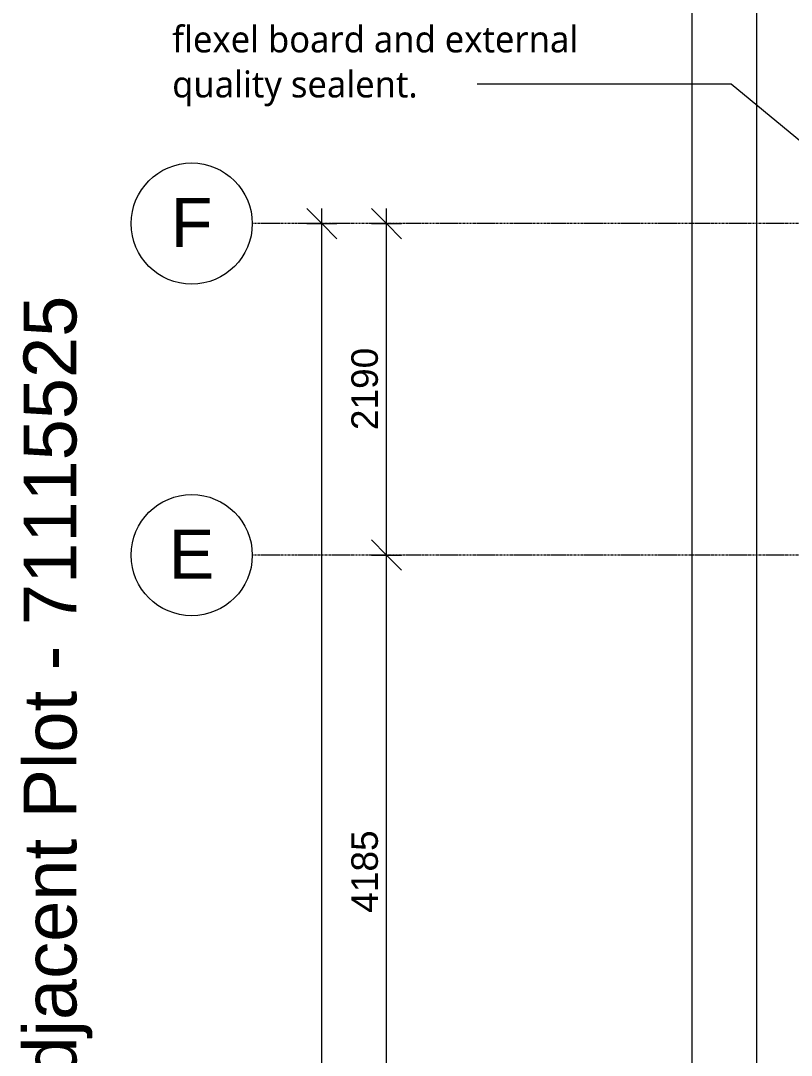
# Model space of a CAD drawing. Header units: millimetres. Extents: x -14329 to 996201, y -409013 to 338495.
# Drawn here: x -12663 to -7573, y 1419 to 8252 of the extents above; entities that cross this region are included whole.
import ezdxf

# ---------------------------------------------------------------- set-up
doc = ezdxf.new("R2010")
doc.units = ezdxf.units.MM
doc.linetypes.add('Grid Line', pattern=[22.225, 12.7, -3.175, 3.175, -3.175])
for name, color, linetype, lineweight in [('A-ANNO-DIMS', 211, 'Continuous', 9), ('A-ANNO-DIMS-100', 211, 'Continuous', 9), ('G-ANNO-TEXT', 231, 'Continuous', 9), ('S-GRID', 1, 'Continuous', 9), ('S-GRID-IDEN', 1, 'Continuous', 9)]:
    doc.layers.add(name, color=color, linetype=linetype, lineweight=lineweight)
doc.styles.add('Arial', font='arial.ttf', dxfattribs={"height": 250})
doc.styles.add('Arial_1', font='arial.ttf', dxfattribs={"height": 150})
doc.styles.add('Arial_11', font='arial.ttf', dxfattribs={"height": 175})
doc.styles.add('Arial_2', font='arial.ttf', dxfattribs={"height": 325})
doc.styles.add('Arial_6', font='arial.ttf', dxfattribs={"height": 350})
doc.styles.add('Lucida Sans Unicode_1', font='l_10646.ttf', dxfattribs={"height": 175})
doc.dimstyles.new('100', dxfattribs={"dimscale": 304.8, "dimtxt": 153.03891, "dimasz": 0.656168, "dimexe": 0.328084, "dimexo": 0.0625, "dimgap": 0.016404, "dimtad": 1, "dimdec": 0, "dimzin": 0, "dimdsep": 46, "dimtxsty": 'Arial_1', "dimblk1": 'OBLIQUE', "dimblk2": 'OBLIQUE', "dimsah": 1, "dimcen": 0.09, "dimdle": 0.328084, "dimazin": 0, "dimtfac": 1, "dimtdec": 4, "dimtix": 1, "dimtmove": 0, "dimatfit": 3, "dimfxl": 0.328084, "dimfxlon": 1, "dimtvp": 1, "dimtolj": 1, "dimtzin": 0, "dimarcsym": 2})
doc.dimstyles.new('grid-dim', dxfattribs={"dimscale": 304.8, "dimtxt": 178.545395, "dimasz": 0.656168, "dimexe": 0.328084, "dimexo": 0.0625, "dimgap": 0.016404, "dimtad": 1, "dimdec": 0, "dimzin": 0, "dimdsep": 46, "dimtxsty": 'Arial_11', "dimblk1": 'OBLIQUE', "dimblk2": 'OBLIQUE', "dimsah": 1, "dimcen": 0.09, "dimdle": 0.328084, "dimazin": 0, "dimtfac": 1, "dimtdec": 4, "dimtix": 1, "dimtmove": 0, "dimatfit": 3, "dimfxl": 0.328084, "dimfxlon": 1, "dimtvp": 1, "dimtolj": 1, "dimtzin": 0, "dimarcsym": 2})
doc.dimstyles.new('Plot-dimension', dxfattribs={"dimscale": 304.8, "dimtxt": 255.06485, "dimasz": 0.656168, "dimexe": 0.328084, "dimexo": 0.0625, "dimgap": 0.016404, "dimtad": 1, "dimlfac": 0.001, "dimrnd": 0.01, "dimzin": 0, "dimdsep": 46, "dimtxsty": 'Arial', "dimblk1": 'OBLIQUE', "dimblk2": 'OBLIQUE', "dimsah": 1, "dimcen": 0.09, "dimdle": 0.328084, "dimazin": 0, "dimtfac": 1, "dimtdec": 4, "dimtix": 1, "dimtmove": 2, "dimatfit": 3, "dimfxl": 0.328084, "dimfxlon": 1, "dimtvp": 1, "dimtolj": 1, "dimtzin": 0, "dimarcsym": 2})

# ---------------------------------------------------------------- blocks, each defined once
blk = doc.blocks.new('Grid - 100-grid-312781-Ground Floor Lvl')
at = {"layer": 'S-GRID-IDEN'}
blk.add_circle((0, 0), 4, dxfattribs=at)
blk = doc.blocks.new('DIMBLOCK51-Ground Floor Lvl')
at = {"layer": 'A-ANNO-DIMS-100', "transparency": 16777216}
for p, q in [((-8229.4, 12922.2), (-8329.4, 13022.2)), ((-8229.4, 13022.2), (-8229.4, -18177.8)), ((-8129.4, 12922.2), (-8329.4, 12922.2)), ((-8229.4, 12922.2), (-8129.4, 12822.2)), ((-8229.4, 12922.2), (-8129.4, 12922.2)), ((-8229.4, -18077.8), (-8329.4, -17977.8)), ((-8129.4, -18077.8), (-8329.4, -18077.8)), ((-8229.4, -18077.8), (-8129.4, -18177.8)), ((-8229.4, -18077.8), (-8129.4, -18077.8))]:
    blk.add_line(p, q, dxfattribs=at)
at = {"layer": 'A-ANNO-DIMS-100', "color": 0, "transparency": 16777216, "insert": (-8559, -3863.6), "char_height": 250, "width": 1506.845, "attachment_point": 1, "rotation": 90, "line_spacing_factor": 0.941778, "style": 'Arial'}
blk.add_mtext('31.00 m', dxfattribs=at)
blk = doc.blocks.new('_Oblique')
at = {"color": 0, "linetype": 'ByBlock', "lineweight": -2}
blk.add_line((-0.5, -0.5), (0.5, 0.5), dxfattribs=at)
blk = doc.blocks.new('DIMBLOCK109-Ground Floor Lvl')
at = {"layer": 'A-ANNO-DIMS-100', "transparency": 16777216}
for p, q in [((-7802, 12922.2), (-7902, 13022.2)), ((-7802, 13022.2), (-7802, -11212.8)), ((-7702, 12922.2), (-7902, 12922.2)), ((-7802, 12922.2), (-7702, 12822.2)), ((-7802, 12922.2), (-7702, 12922.2)), ((-7802, -11212.8), (-7902, -11112.8)), ((-7702, -11212.8), (-7902, -11212.8)), ((-7802, -11212.8), (-7702, -11312.8)), ((-7802, -11212.8), (-7702, -11212.8))]:
    blk.add_line(p, q, dxfattribs=at)
at = {"layer": 'A-ANNO-DIMS-100', "color": 0, "transparency": 16777216, "insert": (-8001.8, 566.3), "char_height": 150, "width": 692.207, "attachment_point": 1, "rotation": 90, "line_spacing_factor": 0.941778, "style": 'Arial_1'}
blk.add_mtext('24135', dxfattribs=at)
blk = doc.blocks.new('DIMBLOCK146-Ground Floor Lvl')
at = {"layer": 'A-ANNO-DIMS-100', "transparency": 16777216}
for p, q in [((-10246.8, 4722.2), (-10346.8, 4822.2)), ((-10346.8, 4722.2), (-10146.8, 4722.2)), ((-10246.8, 4722.2), (-10346.8, 4722.2)), ((-10246.8, 537.2), (-10246.8, 4722.2)), ((-10246.8, 4722.2), (-10146.8, 4622.2)), ((-10246.8, 537.2), (-10346.8, 637.2)), ((-10346.8, 537.2), (-10146.8, 537.2)), ((-10246.8, 537.2), (-10346.8, 537.2)), ((-10246.8, 537.2), (-10146.8, 437.2))]:
    blk.add_line(p, q, dxfattribs=at)
at = {"layer": 'A-ANNO-DIMS-100', "color": 0, "transparency": 16777216, "insert": (-10479, 2360.5), "char_height": 175, "width": 646.06, "attachment_point": 1, "rotation": 90, "line_spacing_factor": 0.941778, "style": 'Arial_11'}
blk.add_mtext('4185', dxfattribs=at)
blk = doc.blocks.new('DIMBLOCK147-Ground Floor Lvl')
at = {"layer": 'A-ANNO-DIMS-100', "transparency": 16777216}
for p, q in [((-10246.8, 6912.2), (-10346.8, 7012.2)), ((-10246.8, 4722.2), (-10246.8, 7012.2)), ((-10346.8, 6912.2), (-10146.8, 6912.2)), ((-10246.8, 6912.2), (-10346.8, 6912.2)), ((-10246.8, 6912.2), (-10146.8, 6812.2)), ((-10246.8, 4722.2), (-10346.8, 4822.2)), ((-10346.8, 4722.2), (-10146.8, 4722.2)), ((-10246.8, 4722.2), (-10346.8, 4722.2)), ((-10246.8, 4722.2), (-10146.8, 4622.2))]:
    blk.add_line(p, q, dxfattribs=at)
at = {"layer": 'A-ANNO-DIMS-100', "color": 0, "transparency": 16777216, "insert": (-10479, 5548), "char_height": 175, "width": 646.06, "attachment_point": 1, "rotation": 90, "line_spacing_factor": 0.941778, "style": 'Arial_11'}
blk.add_mtext('2190', dxfattribs=at)
blk = doc.blocks.new('DIMBLOCK152-Ground Floor Lvl')
at = {"layer": 'A-ANNO-DIMS-100', "transparency": 16777216}
for p, q in [((-10674.2, 6912.2), (-10774.2, 7012.2)), ((-10674.2, -18077.8), (-10674.2, 7012.2)), ((-10774.2, 6912.2), (-10574.2, 6912.2)), ((-10674.2, 6912.2), (-10774.2, 6912.2)), ((-10674.2, 6912.2), (-10574.2, 6812.2)), ((-10674.2, -17977.8), (-10774.2, -17877.8)), ((-10774.2, -17977.8), (-10574.2, -17977.8)), ((-10674.2, -17977.8), (-10774.2, -17977.8)), ((-10674.2, -17977.8), (-10574.2, -18077.8))]:
    blk.add_line(p, q, dxfattribs=at)
at = {"layer": 'A-ANNO-DIMS-100', "color": 0, "transparency": 16777216, "insert": (-10906.4, -5869.3), "char_height": 175, "width": 807.575, "attachment_point": 1, "rotation": 90, "line_spacing_factor": 0.941778, "style": 'Arial_11'}
blk.add_mtext('24890', dxfattribs=at)

msp = doc.modelspace()

# ---------------------------------------------------------------- linework, layer by layer
at = {"layer": 'G-ANNO-TEXT', "color": 7}
for p, q in [((-8324.417, 7832.551), (-9647.917, 7832.551)), ((-7969.147, 7832.551), (-8324.417, 7832.551)), ((-7195.734, 7193.038), (-7969.147, 7832.551))]:
    msp.add_line(p, q, dxfattribs=at)
at = {"layer": 'S-GRID', "linetype": 'Grid Line'}
for p, q in [((7895.601, 6912.17), (-11133.357, 6912.17)), ((7895.601, 4722.17), (-11133.357, 4722.17))]:
    msp.add_line(p, q, dxfattribs=at)

# ---------------------------------------------------------------- block references
at = {"layer": 'S-GRID-IDEN', "xscale": 99.99999999999993, "yscale": 99.99999999999993, "zscale": 99.99999999999993, "rotation": 89.99999999999982}
for p in [(-11533.357, 6912.17), (-11533.357, 4722.17)]:
    msp.add_blockref('Grid - 100-grid-312781-Ground Floor Lvl', p, dxfattribs=at)

# ---------------------------------------------------------------- texts
at = {"layer": 'G-ANNO-TEXT', "color": 7, "char_height": 175, "attachment_point": 1, "style": 'Lucida Sans Unicode_1'}
for s, insert, width in [('flexel board and external ', (-11662.617, 8217.707), 3743.88062), ('quality sealent.', (-11662.617, 7920.051), 2196.62375)]:
    msp.add_mtext(s, dxfattribs=dict(at, insert=insert, width=width))
at = {"layer": 'G-ANNO-TEXT', "color": 7, "insert": (-12644.805, 945.216), "char_height": 350, "width": 6798.31, "attachment_point": 1, "rotation": 90, "style": 'Arial_6'}
msp.add_mtext('Adjacent Plot - 71115525', dxfattribs=at)

# ---------------------------------------------------------------- dimensions: what is measured, and where the dimension line sits
at = {"layer": 'A-ANNO-DIMS'}
dim = msp.add_linear_dim(base=(-8229.407, -18077.829), p1=(-8129.407, 12922.171), p2=(-8129.407, -18077.829), angle=90, dimstyle='Plot-dimension', override={"dimpost": '<> m', "dimfxl": 31000.00075}, dxfattribs=at)
dim.commit()
dim.dimension.update_dxf_attribs({"geometry": 'DIMBLOCK51-Ground Floor Lvl', "text_midpoint": (-8392.297, -3110.18), "dimtype": 160, "text_rotation": 90})
for base, p1, p2, dimstyle, override, picture, middle in [((-7802.032, -11212.83), (-7702.032, 12922.171), (-7702.032, -11212.83), '100', {"dimpost": '<>', "dimfxl": 24135.001504}, 'DIMBLOCK109-Ground Floor Lvl', (-7883.669, 854.671)), ((-10674.167, 6912.17), (-10774.167, -17977.829), (-10774.167, 6912.17), 'grid-dim', {"dimpost": '<>', "dimfxl": 24889.999246}, 'DIMBLOCK152-Ground Floor Lvl', (-10768.518, -5532.83)), ((-10246.793, 6912.17), (-10346.793, 4722.17), (-10346.793, 6912.17), 'grid-dim', {"dimpost": '<>', "dimfxl": 2190.000054}, 'DIMBLOCK147-Ground Floor Lvl', (-10341.144, 5817.17)), ((-10246.793, 4722.17), (-10346.793, 537.17), (-10346.793, 4722.17), 'grid-dim', {"dimpost": '<>', "dimfxl": 4184.999946}, 'DIMBLOCK146-Ground Floor Lvl', (-10341.144, 2629.67))]:
    dim = msp.add_linear_dim(base=base, p1=p1, p2=p2, angle=90, dimstyle=dimstyle, override=override, dxfattribs=at)
    dim.commit()
    dim.dimension.update_dxf_attribs({"geometry": picture, "text_midpoint": middle})

# ---------------------------------------------------------------- next in the draw order: texts
at = {"layer": 'S-GRID-IDEN', "char_height": 325, "attachment_point": 1, "style": 'Arial_2', "bg_fill": 3, "box_fill_scale": 1.25, "bg_fill_color": 256, "bg_fill_true_color": 13158600, "bg_fill_transparency": 0}
for s, insert, width in [('F', (-11673.277, 7081.444), 336.70875), ('E', (-11686.277, 4891.444), 368.77625)]:
    msp.add_mtext(s, dxfattribs=dict(at, insert=insert, width=width))

doc.saveas('drawing.dxf')
